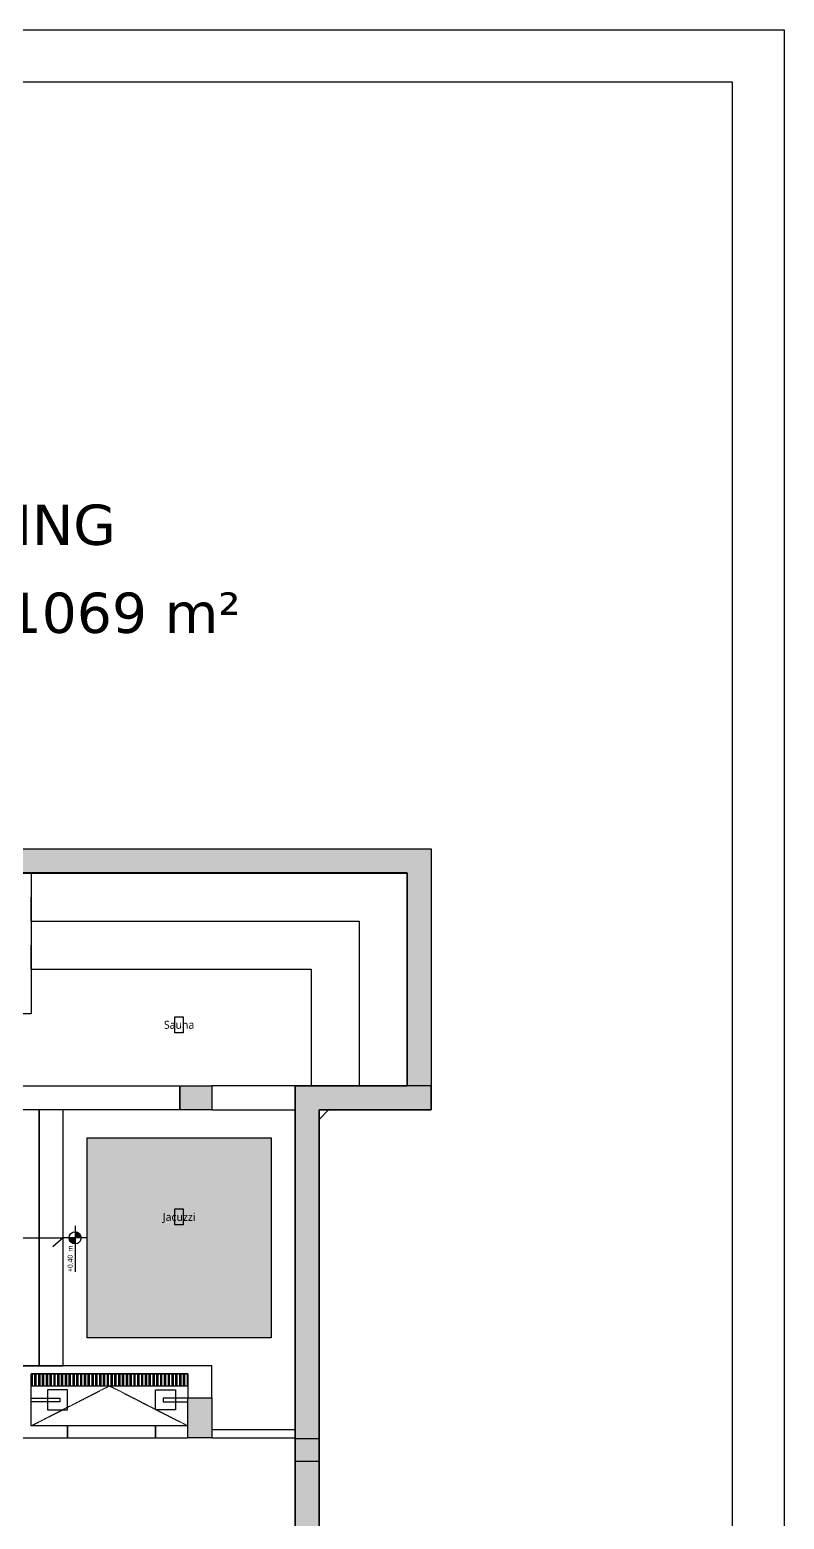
# Model space of a CAD drawing. Header units: millimetres. Extents: x 71819 to 78266, y 23672 to 38445.
# Drawn here: x 77303 to 78246, y 27013 to 28874 of the extents above; entities that cross this region are included whole.
import ezdxf
from ezdxf.enums import TextEntityAlignment as Align

# ---------------------------------------------------------------- set-up
doc = ezdxf.new("R2010")
doc.units = ezdxf.units.MM
doc.linetypes.add('PROJECTION', pattern=[0.375, 0.25, -0.125])
doc.layers.add('Plan Archi', color=8, linetype='Continuous')
doc.layers.add('TEXTE', color=7, linetype='Continuous')
doc.styles.add('0-TEXT-ANNO', font='', dxfattribs={"height": 2.5})
doc.styles.add('CARTOUCHE', font='verdana.ttf')
doc.styles.get('0-TEXT-ANNO').set_extended_font_data('Roboto Light')

# ---------------------------------------------------------------- blocks, each defined once
blk = doc.blocks.new('A$Ccfdc1316')
h = blk.add_hatch(color=252)
h.dxf.hatch_style = 1
h.paths.add_polyline_path([(-7.501, 7.657), (-0.3, 7.657), (-0.3, 4.395), (-1.7, 4.395), (-1.7, 0), (-2, 0), (-2, 4.695), (-0.6, 4.695), (-0.6, 7.354), (-7, 7.354), (-7, 6.154), (-7.2, 6.154), (-7.2, 7.354), (-7.501, 7.354)])
h = blk.add_hatch(color=252)
h.dxf.hatch_style = 1
h.paths.add_polyline_path([(-3.441, 4.695), (-3.041, 4.695), (-3.041, 4.395), (-3.441, 4.395)])
h = blk.add_hatch(color=252)
h.dxf.hatch_style = 1
h.paths.add_polyline_path([(-7.3, 0.796), (-7, 0.796), (-7, 0.296), (-7.3, 0.296)], flags=17)
h = blk.add_hatch(color=252)
h.dxf.hatch_style = 1
h.paths.add_polyline_path([(-3.341, 0.796), (-3.041, 0.796), (-3.041, 0.296), (-3.341, 0.296)], flags=17)
at = {"color": 252}
for points in [[(-7.501, 7.657), (-0.3, 7.657), (-0.3, 4.395), (-1.7, 4.395), (-1.7, 0), (-2, 0), (-2, 4.695), (-0.6, 4.695), (-0.6, 7.354), (-7, 7.354), (-7, 6.154), (-7.2, 6.154), (-7.2, 7.354), (-7.501, 7.354)], [(-3.441, 4.695), (-3.041, 4.695), (-3.041, 4.395), (-3.441, 4.395)], [(-7.3, 0.796), (-7, 0.796), (-7, 0.296), (-7.3, 0.296)], [(-3.341, 0.796), (-3.041, 0.796), (-3.041, 0.296), (-3.341, 0.296)]]:
    blk.add_lwpolyline(points, close=True, dxfattribs=at)
blk = doc.blocks.new('*U187')
at = {"transparency": 16777216}
for points in [[(-1.5, 0, -0.414214), (0, 1.5), (0, 0)], [(1.5, 0, -0.414214), (0, -1.5), (0, 0)]]:
    blk.add_hatch(color=256, dxfattribs=at).paths.add_polyline_path(points)
for points in [[(3, 0), (-8.5, 0)], [(0, -3), (0, 3)]]:
    blk.add_lwpolyline(points, dxfattribs=at)
blk.add_circle((0, 0), 1.5, dxfattribs=at)
at = {"transparency": 16777216, "style": '0-TEXT-ANNO'}
blk.add_text('m', height=1.25, dxfattribs=at).set_placement((-1.91, 1.25), align=Align.MIDDLE_RIGHT)
for tag, p in [('NR', (-8.5, 1.25)), ('NA', (-8.5, -1.25))]:
    blk.add_attdef(tag, text='', height=1.25, dxfattribs=at).set_placement(p, align=Align.MIDDLE_LEFT)
blk = doc.blocks.new('*U119')
at = {"color": 252}
blk.add_lwpolyline([(0, 0.022), (0.36, 0.022), (0.36, -0.024), (0, -0.024)], close=True, dxfattribs=at)
blk.add_lwpolyline([(0.205, -0.024), (0.205, -0.125, 0.414214), (0.206, -0.126), (0.454, -0.126, 0.414214), (0.455, -0.125), (0.455, 0.123, 0.414214), (0.454, 0.124), (0.206, 0.124, 0.414214), (0.205, 0.123), (0.205, 0.022)], format="xyb", close=True, dxfattribs=at)
blk = doc.blocks.new('*U118')
at = {"color": 252}
blk.add_lwpolyline([(0, 0.022), (0.31, 0.022), (0.31, -0.024), (0, -0.024)], close=True, dxfattribs=at)
blk.add_lwpolyline([(0.155, -0.024), (0.155, -0.125, 0.414214), (0.156, -0.126), (0.404, -0.126, 0.414214), (0.405, -0.125), (0.405, 0.123, 0.414214), (0.404, 0.124), (0.156, 0.124, 0.414214), (0.155, 0.123), (0.155, 0.022)], format="xyb", close=True, dxfattribs=at)

msp = doc.modelspace()

# ---------------------------------------------------------------- hatches: boundary and pattern name
at = {"layer": 'Plan Archi', "true_color": 0x95b0cb}
h = msp.add_hatch(color=253, dxfattribs=at)
h.dxf.hatch_style = 1
h.paths.add_polyline_path([(77604.4, 27489.7), (77604.4, 27239.7), (77374.4, 27239.7), (77374.4, 27489.7)])
at = {"layer": 'Plan Archi'}
h = msp.add_hatch(dxfattribs=at)
h.set_pattern_fill('ANSI32', color=256, scale=0.5, angle=225)
h.set_pattern_definition([(270, (226329.439, 32246.982), (4.7625, -6e-16), []), (270, (226327.8517, 32245.3946), (4.7625, -6e-16), [])])
h.paths.add_polyline_path([(77500.3, 27194.8), (77304.4, 27194.8), (77304.4, 27179.8), (77500.3, 27179.8)])
h = msp.add_hatch(color=256, dxfattribs=at)
h.dxf.hatch_style = 1
h.paths.add_polyline_path([(77634.4, 27114), (77664.4, 27114), (77664.4, 26248), (77634.4, 26248)])

# ---------------------------------------------------------------- linework, layer by layer
msp.add_lwpolyline([(78245.7, 28874), (78245.7, 24883), (72655.7, 24883), (72655.7, 28874)], close=True)
msp.add_lwpolyline([(72720.7, 25264), (72720.7, 28809), (78180.7, 28809), (78180.7, 25264)])
for p, q in [((75274.7, 27850.4), (77804.4, 27850.6)), ((77804.4, 27850.6), (77804.4, 27554.5)), ((77774.4, 27820.6), (75274.7, 27820.6)), ((77304.4, 27820.5), (77304.4, 27790.5)), ((77304.4, 27820.5), (77774.4, 27820.5)), ((77774.4, 27554.5), (77774.4, 27820.6)), ((77774.4, 27820.5), (77774.4, 27554.7)), ((77304.4, 27760.5), (77304.4, 27790.5)), ((77304.4, 27760.5), (77714.4, 27760.5)), ((77304.4, 27760.5), (77304.4, 27730.5)), ((77304.4, 27760.5), (77714.4, 27760.5)), ((77714.4, 27760.5), (77714.4, 27554.7)), ((77714.4, 27760.5), (77714.4, 27554.7)), ((77304.4, 27700.5), (77304.4, 27730.5)), ((77304.4, 27700.5), (77654.4, 27700.5)), ((77654.4, 27700.5), (77654.4, 27554.7)), ((77804.4, 27554.5), (77634.4, 27554.5)), ((77634.4, 27554.5), (77634.4, 25523.4)), ((77654.4, 27554.7), (77684.4, 27554.7)), ((77714.4, 27554.7), (77684.4, 27554.7)), ((77714.4, 27554.7), (77744.4, 27554.7)), ((77774.4, 27554.7), (77744.4, 27554.7)), ((77804.4, 27554.5), (77774.4, 27554.5)), ((77804.4, 27524.5), (77804.4, 27554.5)), ((77804.4, 27524.5), (77804.4, 27554.5)), ((77664.4, 27512.7), (77676.2, 27524.5)), ((77664.4, 25493.4), (77664.4, 27524.5)), ((77664.4, 27524.5), (77804.4, 27524.5)), ((77634.4, 27114), (77664.4, 27114)), ((77634.4, 26248), (77634.4, 27114)), ((77664.4, 27114), (77664.4, 26248))]:
    msp.add_line(p, q, dxfattribs=at)
for points in [[(77284.4, 27820.5), (77304.4, 27820.5), (77304.4, 27644.7), (77284.4, 27644.7)], [(77284.4, 27554.7), (77490.3, 27554.7), (77490.3, 27524.7), (77284.4, 27524.7)], [(77530.3, 27524.7), (77634.4, 27524.7), (77634.4, 27554.7), (77530.3, 27554.7)], [(77284.4, 27204.8), (77314.4, 27204.8), (77314.4, 27524.7), (77284.4, 27524.7)], [(77314.4, 27204.8), (77344.4, 27204.8), (77344.4, 27524.7), (77314.4, 27524.7)], [(77604.4, 27489.7), (77604.4, 27239.7), (77374.4, 27239.7), (77374.4, 27489.7)], [(77530.3, 27204.8), (77284.4, 27204.8), (77284.4, 27114.8), (77349.9, 27114.8), (77349.9, 27129.8), (77304.4, 27129.8), (77304.4, 27194.8), (77500.3, 27194.8), (77500.3, 27164.8), (77530.3, 27164.8)], [(77500.3, 27194.8), (77304.4, 27194.8), (77304.4, 27179.8), (77500.3, 27179.8)], [(77349.9, 27114.8), (77459.9, 27114.8), (77459.9, 27129.8), (77349.9, 27129.8)], [(77459.9, 27114.8), (77500.3, 27114.8), (77500.3, 27129.8), (77459.9, 27129.8)], [(77530.3, 27114.8), (77634.4, 27114.8), (77634.4, 27124.8), (77530.3, 27124.8)]]:
    msp.add_lwpolyline(points, close=True, dxfattribs=at)
msp.add_lwpolyline([(77284.4, 27364.7), (77344.4, 27364.7), (77331.4, 27353.5)], dxfattribs=at)
at = {"layer": 'Plan Archi', "linetype": 'PROJECTION'}
msp.add_lwpolyline([(77304.4, 27129.8), (77402.4, 27179.8), (77500.3, 27129.8)], close=True, dxfattribs=at)

# ---------------------------------------------------------------- block references
ref = msp.add_blockref('*U187', (77359.4, 27364.7), dxfattribs=dict(xscale=5.000000000000006, yscale=5.000000000000006, zscale=5.000000000000006, rotation=90))
ref.add_attrib('NR', '+0.40', dxfattribs={"transparency": 16777216, "height": 6.25, "rotation": 90, "style": '0-TEXT-ANNO'}).set_placement((77353.2, 27322.2), align=Align.MIDDLE_LEFT)
at = {"layer": 'Plan Archi', "yscale": 100, "zscale": 100}
for name, p, xscale in [('A$Ccfdc1316', (77834.4, 27085.1), 100), ('*U119', (77304.4, 27162.3), 100), ('*U118', (77500.3, 27162.3), -100)]:
    msp.add_blockref(name, p, dxfattribs=dict(at, xscale=xscale))

# ---------------------------------------------------------------- texts
at = {"layer": 'Plan Archi', "char_height": 10, "attachment_point": 5, "style": '0-TEXT-ANNO', "bg_fill": 16, "box_fill_scale": 1.5, "bg_fill_color": 256, "bg_fill_transparency": 0}
for s, insert in [('Sauna', (77489.4, 27630.8)), ('Jacuzzi', (77489.4, 27389.5))]:
    msp.add_mtext_dynamic_manual_height_columns(s, width=0.492, gutter_width=1, heights=[0], dxfattribs=dict(at, insert=insert))
at = {"layer": 'TEXTE', "style": 'CARTOUCHE'}
for s, p in [('CLUB MOVING', (77164.2, 28255.6)), ('-1 SOUS-SOL:  1069 m²', (77164.2, 28145.6))]:
    msp.add_text(s, height=50.274, dxfattribs=at).set_placement(p, align=Align.MIDDLE)

doc.saveas('drawing.dxf')
